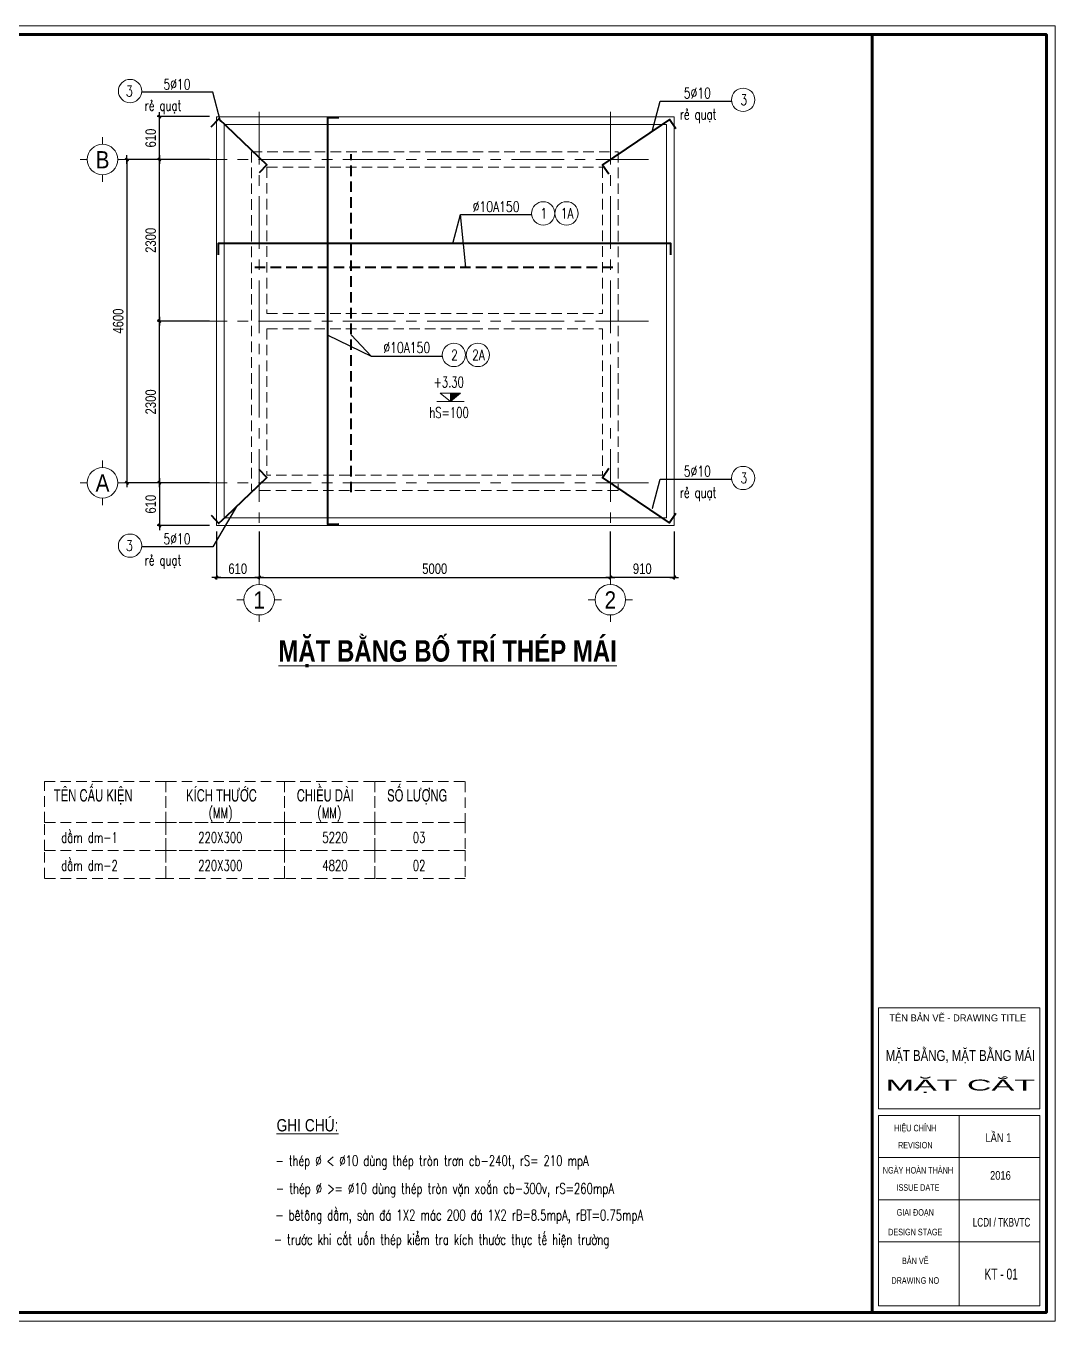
# Model space of a CAD drawing. Header units: millimetres. Extents: x 3293446 to 3468331, y 133678 to 182883.
# Drawn here: x 3359453 to 3374109, y 146016 to 164450 of the extents above; entities that cross this region are included whole.
import ezdxf
from ezdxf.enums import TextEntityAlignment as Align

# ---------------------------------------------------------------- set-up
doc = ezdxf.new("R2010")
doc.units = ezdxf.units.MM
doc.header["$LTSCALE"] = 600
doc.header["$MEASUREMENT"] = 0
doc.header["$PDMODE"] = 32
doc.linetypes.add('CENTER', pattern=[2, 1.25, -0.25, 0.25, -0.25])
doc.linetypes.add('HIDDEN', pattern=[0.375, 0.25, -0.125])
doc.layers.get('0').update_dxf_attribs({"lineweight": 0})
doc.layers.get('Defpoints').update_dxf_attribs({"lineweight": 0})
doc.layers.add('DIM', color=1, linetype='Continuous')
for name, color, linetype, lineweight in [('Khungten_LCDI', 7, 'Continuous', 5), ('KICHTHUOC', 8, 'Continuous', 20), ('LC Dim', 8, 'Continuous', 18), ('LC ISO', 153, 'Continuous', 13), ('LC MANH DUT', 35, 'HIDDEN', 5), ('LC Net dam2', 6, 'Continuous', 40), ('LC Net manh', 239, 'Continuous', 5), ('LC Net thay', 7, 'Continuous', 25), ('LC Text1', 3, 'Continuous', 20), ('LC Text2', 7, 'Continuous', 18), ('Text', 7, 'Continuous', 20), ('thay1', 63, 'Continuous', 18), ('truc', 76, 'CENTER', 9)]:
    doc.layers.add(name, color=color, linetype=linetype, lineweight=lineweight)
doc.styles.add('HOATBIF', font='hoatbif.shx', dxfattribs={"width": 0.8})
doc.styles.add('Khungten', font='VHAVAN.TTF', dxfattribs={"width": 0.9, "height": 5000})
doc.styles.add('LC 1', font='VHAVANB.TTF')
doc.styles.add('LC 2', font='VHARIALN.TTF', dxfattribs={"width": 0.7})
doc.styles.add('LC 3', font='vnsimli.shx', dxfattribs={"width": 0.75})
doc.styles.add('LC3', font='VHARIALB.TTF', dxfattribs={"width": 0.8})
doc.styles.add('T1', font='Vnsimli.shx', dxfattribs={"width": 0.8})
doc.styles.add('T2', font='VHARIAL.TTF', dxfattribs={"width": 0.8})
doc.styles.add('Title', font='VHBLACK.TTF', dxfattribs={"width": 0.8})
doc.dimstyles.new('1-100(1-50)', dxfattribs={"dimscale": 50, "dimtxt": 2.5, "dimasz": 0.35, "dimexe": 0.5, "dimexo": 0, "dimgap": 0.8, "dimtad": 1, "dimdec": 0, "dimzin": 0, "dimdsep": 46, "dimtxsty": 'HOATBIF', "dimblk1": 'DOT', "dimblk2": 'DOT', "dimsah": 1, "dimcen": -1, "dimdle": 1, "dimclrd": 256, "dimclre": 256, "dimclrt": 4, "dimadec": 3, "dimazin": 2, "dimtfac": 0.333333, "dimtdec": 0, "dimtix": 1, "dimtmove": 2, "dimatfit": 3, "dimldrblk": 'DOT', "dimfxl": 1, "dimtvp": 0.833333, "dimtolj": 1, "dimtzin": 0, "dimarcsym": 0})
doc.dimstyles.new('Copy of 1-100 (1- 60)', dxfattribs={"dimscale": 60, "dimtxt": 2.5, "dimasz": 0.35, "dimexe": 0.5, "dimexo": 0, "dimgap": 0.8, "dimtad": 1, "dimdec": 0, "dimzin": 0, "dimdsep": 46, "dimtxsty": 'HOATBIF', "dimblk1": 'DOT', "dimblk2": 'DOT', "dimsah": 1, "dimcen": -1, "dimdle": 1, "dimclrd": 256, "dimclre": 256, "dimclrt": 4, "dimadec": 3, "dimazin": 2, "dimtfac": 0.333333, "dimtdec": 0, "dimtix": 1, "dimtmove": 2, "dimatfit": 3, "dimldrblk": 'DOT', "dimfxl": 1, "dimtvp": 0.833333, "dimtolj": 1, "dimtzin": 0, "dimarcsym": 0})

# ---------------------------------------------------------------- blocks, each defined once
blk = doc.blocks.new('lcdi fix')
at = {"layer": 'Defpoints', "lineweight": 0}
blk.add_lwpolyline([(-1200, -14850), (-1200, 14850), (40800, 14850), (40800, -14850)], close=True, dxfattribs=at)
at = {"layer": 'Khungten_LCDI', "color": 5, "lineweight": 60}
blk.add_line((36600, 14650), (36600, -14650), dxfattribs=at)
at = {"layer": 'Khungten_LCDI', "color": 5, "lineweight": 25}
blk.add_line((40600, -14650), (40600, 14650), dxfattribs=at)
at = {"layer": 'Khungten_LCDI', "color": 9, "lineweight": 15}
for p, q in [((38600, -10133), (38600, -14500)), ((40450, -11100), (36750, -11100)), ((40450, -12067), (36750, -12067)), ((40450, -13033), (36750, -13033))]:
    blk.add_line(p, q, dxfattribs=at)
at = {"layer": 'Khungten_LCDI', "color": 5, "lineweight": 60}
blk.add_lwpolyline([(0, -14650), (0, 14650), (40600, 14650), (40600, -14650)], close=True, dxfattribs=at)
at = {"layer": 'Khungten_LCDI', "color": 9, "lineweight": 15}
for points in [[(36750, -9983), (40450, -9983), (40450, -7667), (36750, -7667)], [(36750, -14500), (40450, -14500), (40450, -10133), (36750, -10133)]]:
    blk.add_lwpolyline(points, close=True, dxfattribs=at)
at = {"color": 7, "style": 'Khungten'}
blk.add_text('tªn b¶n vÏ - drawing title', height=160, dxfattribs=at).set_placement((38566, -7977), align=Align.CENTER)
at = {"color": 7}
for s, height, style, width, p in [('hiÖu chØnh', 150, 'Khungten', 0.8, (37592, -10499)), ('revision', 150, 'Khungten', 0.8, (37592, -10891)), ('ngµy hoµn thµnh', 150, 'Khungten', 0.8, (37654, -11466)), ('issue date', 150, 'Khungten', 0.8, (37654, -11862)), ('giai ®o¹n', 150, 'Khungten', 0.8, (37592, -12433)), ('lcdi / tkBVTC', 200, 'Title', 0.7, (39571, -12684)), ('design stage', 150, 'Khungten', 0.8, (37592, -12883)), ('b¶n vÏ', 150, 'Khungten', 0.8, (37592, -13544)), ('drawing nO', 150, 'Khungten', 0.8, (37592, -13994))]:
    blk.add_text(s, height=height, dxfattribs=dict(at, style=style, width=width)).set_placement(p, align=Align.CENTER)
at = {"color": 7, "style": 'Khungten', "width": 0.8}
for tag, p in [('REVISION', (39499, -10746)), ('NGAYHT', (39546, -11609))]:
    blk.add_attdef(tag, text='', height=200, dxfattribs=at).set_placement(p, align=Align.CENTER)
at = {"layer": 'LC Text1', "style": 'Title', "width": 3.882085}
for tag, p, p2 in [('TENBANVE1', (36913, -8886), (40339, -8886)), ('TENBANVE2', (36913, -9562), (40339, -9562))]:
    blk.add_attdef(tag, text='', height=250, dxfattribs=at).set_placement(p, p2, align=Align.FIT)
at = {"layer": 'LC Text1', "style": 'Title', "width": 0.7}
blk.add_attdef('SOBANVE', text='', height=250, dxfattribs=at).set_placement((39562, -13896), align=Align.CENTER)
blk = doc.blocks.new('DOT')
at = {"layer": 'DIM'}
for p, q in [((-3, 0), (3, 0)), ((-1, -1), (1, 1))]:
    blk.add_line(p, q, dxfattribs=at)
blk.add_lwpolyline([(0.5, 1), (-1, -0.5), (-0.5, -1), (1, 0.5)], close=True, dxfattribs=at)
blk = doc.blocks.new('*D434')
at = {"layer": 'Defpoints', "color": 0, "transparency": 16777216}
for p in [(3361354, 160248), (3362069, 160248), (3362069, 157948)]:
    blk.add_point(p, dxfattribs=at)
at = {"layer": 'LC Dim', "lineweight": -2, "transparency": 16777216}
for p, q in [((3362069, 160248), (3361324, 160248)), ((3361354, 157969), (3361354, 160227)), ((3362069, 157948), (3361324, 157948))]:
    blk.add_line(p, q, dxfattribs=at)
at = {"layer": 'LC Dim', "lineweight": -2, "transparency": 16777216, "xscale": 21, "yscale": 21, "zscale": 21}
for p, rotation in [((3361354, 160248), 90), ((3361354, 157948), 270)]:
    blk.add_blockref('DOT', p, dxfattribs=dict(at, rotation=rotation))
at = {"layer": 'LC Dim', "color": 4, "transparency": 16777216, "insert": (3361231, 159098), "char_height": 150, "attachment_point": 5, "rotation": 90, "style": 'HOATBIF'}
blk.add_mtext('\\A1;2300', dxfattribs=at)
blk = doc.blocks.new('_Dot')
at = {"color": 0, "linetype": 'ByBlock', "lineweight": -2}
blk.add_line((-0.5, 0), (-1, 0), dxfattribs=at)
at = {"color": 0, "linetype": 'ByBlock', "const_width": 0.5}
blk.add_lwpolyline([(-0.25, 0, 1), (0.25, 0, 1)], format="xyb", close=True, dxfattribs=at)
blk = doc.blocks.new('*D435')
at = {"layer": 'Defpoints', "color": 0, "transparency": 16777216}
for p in [(3361354, 162548), (3362069, 162548), (3362069, 160248)]:
    blk.add_point(p, dxfattribs=at)
at = {"layer": 'LC Dim', "lineweight": -2, "transparency": 16777216}
for p, q in [((3362069, 162548), (3361324, 162548)), ((3361354, 160269), (3361354, 162527)), ((3362069, 160248), (3361324, 160248))]:
    blk.add_line(p, q, dxfattribs=at)
at = {"layer": 'LC Dim', "lineweight": -2, "transparency": 16777216, "xscale": 21, "yscale": 21, "zscale": 21}
for p, rotation in [((3361354, 162548), 90), ((3361354, 160248), 270)]:
    blk.add_blockref('DOT', p, dxfattribs=dict(at, rotation=rotation))
at = {"layer": 'LC Dim', "color": 4, "transparency": 16777216, "insert": (3361231, 161398), "char_height": 150, "attachment_point": 5, "rotation": 90, "style": 'HOATBIF'}
blk.add_mtext('\\A1;2300', dxfattribs=at)
blk = doc.blocks.new('*D436')
at = {"layer": 'Defpoints', "color": 0, "transparency": 16777216}
for p in [(3362069, 162548), (3360891, 157948), (3362069, 157948)]:
    blk.add_point(p, dxfattribs=at)
at = {"layer": 'LC Dim', "lineweight": -2, "transparency": 16777216}
for p, q in [((3362069, 162548), (3360861, 162548)), ((3360891, 162527), (3360891, 157969)), ((3362069, 157948), (3360861, 157948))]:
    blk.add_line(p, q, dxfattribs=at)
at = {"layer": 'LC Dim', "lineweight": -2, "transparency": 16777216, "xscale": 21, "yscale": 21, "zscale": 21}
for p, rotation in [((3360891, 162548), 90), ((3360891, 157948), 270)]:
    blk.add_blockref('DOT', p, dxfattribs=dict(at, rotation=rotation))
at = {"layer": 'LC Dim', "color": 4, "transparency": 16777216, "insert": (3360768, 160248), "char_height": 150, "attachment_point": 5, "rotation": 90, "style": 'HOATBIF'}
blk.add_mtext('\\A1;4600', dxfattribs=at)
blk = doc.blocks.new('*D437')
at = {"layer": 'Defpoints', "color": 0, "transparency": 16777216}
for p in [(3361354, 163158), (3362069, 163158), (3362069, 162548)]:
    blk.add_point(p, dxfattribs=at)
at = {"layer": 'DIM', "lineweight": -2, "transparency": 16777216}
for p, q in [((3362069, 163158), (3361324, 163158)), ((3361354, 162569), (3361354, 163137)), ((3362069, 162548), (3361324, 162548))]:
    blk.add_line(p, q, dxfattribs=at)
at = {"layer": 'DIM', "lineweight": -2, "transparency": 16777216, "xscale": 21, "yscale": 21, "zscale": 21}
for p, rotation in [((3361354, 163158), 90), ((3361354, 162548), 270)]:
    blk.add_blockref('DOT', p, dxfattribs=dict(at, rotation=rotation))
at = {"layer": 'DIM', "color": 4, "transparency": 16777216, "insert": (3361231, 162853), "char_height": 150, "attachment_point": 5, "rotation": 90, "style": 'HOATBIF'}
blk.add_mtext('\\A1;610', dxfattribs=at)
blk = doc.blocks.new('*D438')
at = {"layer": 'Defpoints', "color": 0, "transparency": 16777216}
for p in [(3362069, 157948), (3361354, 157338), (3362069, 157338)]:
    blk.add_point(p, dxfattribs=at)
at = {"layer": 'LC Dim', "lineweight": -2, "transparency": 16777216}
for p, q in [((3362069, 157948), (3361324, 157948)), ((3361354, 157927), (3361354, 157359)), ((3362069, 157338), (3361324, 157338))]:
    blk.add_line(p, q, dxfattribs=at)
at = {"layer": 'LC Dim', "lineweight": -2, "transparency": 16777216, "xscale": 21, "yscale": 21, "zscale": 21}
for p, rotation in [((3361354, 157948), 90), ((3361354, 157338), 270)]:
    blk.add_blockref('DOT', p, dxfattribs=dict(at, rotation=rotation))
at = {"layer": 'LC Dim', "color": 4, "transparency": 16777216, "insert": (3361231, 157643), "char_height": 150, "attachment_point": 5, "rotation": 90, "style": 'HOATBIF'}
blk.add_mtext('\\A1;610', dxfattribs=at)
blk = doc.blocks.new('TTRUC')
at = {"layer": 'LC ISO'}
for p, q in [((0, 6.95), (0, 10.13)), ((-6.95, 0), (-10.13, 0)), ((6.95, 0), (10.13, 0)), ((0, -6.95), (0, -10.13))]:
    blk.add_line(p, q, dxfattribs=at)
at = {"layer": 'LC Net manh'}
blk.add_circle((0, 0), 6.95, dxfattribs=at)
blk = doc.blocks.new('*D439')
at = {"layer": 'Defpoints', "color": 0, "transparency": 16777216}
for p in [(3362775, 157255), (3367775, 157255), (3367775, 156600)]:
    blk.add_point(p, dxfattribs=at)
at = {"layer": 'LC Dim', "lineweight": -2, "transparency": 16777216}
for p, q in [((3362775, 157255), (3362775, 156570)), ((3367775, 157255), (3367775, 156570)), ((3362796, 156600), (3367754, 156600))]:
    blk.add_line(p, q, dxfattribs=at)
at = {"layer": 'LC Dim', "lineweight": -2, "transparency": 16777216, "xscale": 21, "yscale": 21, "zscale": 21, "rotation": 180}
blk.add_blockref('DOT', (3362775, 156600), dxfattribs=at)
at = {"layer": 'LC Dim', "lineweight": -2, "transparency": 16777216, "xscale": 21, "yscale": 21, "zscale": 21}
blk.add_blockref('DOT', (3367775, 156600), dxfattribs=at)
at = {"layer": 'LC Dim', "color": 4, "transparency": 16777216, "insert": (3365275, 156723), "char_height": 150, "attachment_point": 5, "style": 'HOATBIF'}
blk.add_mtext('\\A1;5000', dxfattribs=at)
blk = doc.blocks.new('*D440')
at = {"layer": 'Defpoints', "color": 0, "transparency": 16777216}
for p in [(3362165, 157255), (3362775, 157255), (3362775, 156600)]:
    blk.add_point(p, dxfattribs=at)
at = {"layer": 'LC Dim', "lineweight": -2, "transparency": 16777216}
for p, q in [((3362165, 157255), (3362165, 156570)), ((3362775, 157255), (3362775, 156570)), ((3362186, 156600), (3362754, 156600))]:
    blk.add_line(p, q, dxfattribs=at)
at = {"layer": 'LC Dim', "lineweight": -2, "transparency": 16777216, "xscale": 21, "yscale": 21, "zscale": 21, "rotation": 180}
blk.add_blockref('DOT', (3362165, 156600), dxfattribs=at)
at = {"layer": 'LC Dim', "lineweight": -2, "transparency": 16777216, "xscale": 21, "yscale": 21, "zscale": 21}
blk.add_blockref('DOT', (3362775, 156600), dxfattribs=at)
at = {"layer": 'LC Dim', "color": 4, "transparency": 16777216, "insert": (3362470, 156723), "char_height": 150, "attachment_point": 5, "style": 'HOATBIF'}
blk.add_mtext('\\A1;610', dxfattribs=at)
blk = doc.blocks.new('*D441')
at = {"layer": 'Defpoints', "color": 0, "transparency": 16777216}
for p in [(3367775, 157255), (3368685, 157255), (3367775, 156600)]:
    blk.add_point(p, dxfattribs=at)
at = {"layer": 'LC Dim', "lineweight": -2, "transparency": 16777216}
for p, q in [((3367775, 157255), (3367775, 156570)), ((3368685, 157255), (3368685, 156570)), ((3368664, 156600), (3367796, 156600))]:
    blk.add_line(p, q, dxfattribs=at)
at = {"layer": 'LC Dim', "lineweight": -2, "transparency": 16777216, "xscale": 21, "yscale": 21, "zscale": 21, "rotation": 180}
blk.add_blockref('DOT', (3367775, 156600), dxfattribs=at)
at = {"layer": 'LC Dim', "lineweight": -2, "transparency": 16777216, "xscale": 21, "yscale": 21, "zscale": 21}
blk.add_blockref('DOT', (3368685, 156600), dxfattribs=at)
at = {"layer": 'LC Dim', "color": 4, "transparency": 16777216, "insert": (3368230, 156723), "char_height": 150, "attachment_point": 5, "style": 'HOATBIF'}
blk.add_mtext('\\A1;910', dxfattribs=at)
blk = doc.blocks.new('TIEUDE1')
at = {"layer": 'LC Text2', "color": 7, "style": 'LC 1'}
blk.add_attdef('TIªU§Ò', text='', height=5, dxfattribs=at).set_placement((0, 0), align=Align.BOTTOM_CENTER)
blk.add_attdef('TL', text='', height=3, dxfattribs=at).set_placement((0, -2), align=Align.TOP_CENTER)
blk = doc.blocks.new('Caodo1')
at = {"layer": 'LC Text1'}
blk.add_hatch(color=4, dxfattribs=at).paths.add_polyline_path([(0, 200), (0, 0), (243, 200)])
at = {"layer": 'LC Text1', "color": 4}
for p, q in [((324, 0), (-324, 0)), ((0, 0), (0, 200))]:
    blk.add_line(p, q, dxfattribs=at)
blk.add_lwpolyline([(-243, 200), (243, 200), (0, 0), (0, 0)], close=True, dxfattribs=at)
at = {"layer": 'LC Text1', "color": 4, "style": 'T1', "width": 0.8}
blk.add_attdef('%%P0,00', text='', height=250, dxfattribs=at).set_placement((-39, 460), align=Align.MIDDLE_CENTER)

msp = doc.modelspace()

# ---------------------------------------------------------------- linework, layer by layer
at = {"layer": 'LC MANH DUT'}
for p, q in [((3362665.5, 162657.6), (3367885.5, 162657.6)), ((3362665.5, 162657.6), (3362665.5, 157837.6)), ((3367885.5, 162657.6), (3367885.5, 157837.6)), ((3362885.5, 162437.6), (3367665.5, 162437.6)), ((3362885.5, 162437.6), (3362885.5, 160357.6)), ((3367665.5, 162437.6), (3367665.5, 160357.6)), ((3362885.5, 160357.6), (3367665.5, 160357.6)), ((3362885.5, 160137.6), (3367665.5, 160137.6)), ((3362885.5, 160137.6), (3362885.5, 158057.6)), ((3367665.5, 160137.6), (3367665.5, 158057.6)), ((3367665.5, 158057.6), (3362885.5, 158057.6)), ((3367885.5, 157837.6), (3362665.5, 157837.6))]:
    msp.add_line(p, q, dxfattribs=at)
for points in [[(3359719.1, 153695), (3361447.7, 153695), (3361447.7, 153111.8), (3359719.1, 153111.8)], [(3361447.7, 153695), (3363135.6, 153695), (3363135.6, 153111.8), (3361447.7, 153111.8)], [(3363135.6, 153695), (3364422.6, 153695), (3364422.6, 153111.8), (3363135.6, 153111.8)], [(3364422.6, 153695), (3365709.7, 153695), (3365709.7, 153111.8), (3364422.6, 153111.8)], [(3359719.1, 153111.8), (3361447.7, 153111.8), (3361447.7, 152713.6), (3359719.1, 152713.6)], [(3361447.7, 153111.8), (3363135.6, 153111.8), (3363135.6, 152713.6), (3361447.7, 152713.6)], [(3363135.6, 153111.8), (3364422.6, 153111.8), (3364422.6, 152713.6), (3363135.6, 152713.6)], [(3364422.6, 153111.8), (3365709.7, 153111.8), (3365709.7, 152713.6), (3364422.6, 152713.6)], [(3359719.1, 152713.6), (3361447.7, 152713.6), (3361447.7, 152315.4), (3359719.1, 152315.4)], [(3361447.7, 152713.6), (3363135.6, 152713.6), (3363135.6, 152315.4), (3361447.7, 152315.4)], [(3363135.6, 152713.6), (3364422.6, 152713.6), (3364422.6, 152315.4), (3363135.6, 152315.4)], [(3364422.6, 152713.6), (3365709.7, 152713.6), (3365709.7, 152315.4), (3364422.6, 152315.4)]]:
    msp.add_lwpolyline(points, close=True, dxfattribs=at)
at = {"layer": 'LC Net dam2', "linetype": 'HIDDEN'}
for p, q in [((3364086.6, 157812), (3364086.6, 162626.3)), ((3362711, 161016.7), (3367858.1, 161016.7))]:
    msp.add_line(p, q, dxfattribs=at)
at = {"layer": 'LC Net dam2', "ltscale": 2}
for points in [[(3363910.3, 163142), (3363750.3, 163142), (3363749.9, 162623.5), (3363749.9, 162482.7), (3363749.9, 157358), (3363909.9, 157360.5)], [(3362089.7, 163011), (3362200, 163126.9), (3362202.1, 163124.9), (3362304.1, 163027.8), (3362885.5, 162474.6), (3362775.2, 162358.7)], [(3368709.6, 162985.1), (3368620.2, 163117.8), (3368617.8, 163116.2), (3368501, 163037.5), (3367665.5, 162474.6), (3367754.9, 162341.9)], [(3368636.7, 161193.1), (3368636.7, 161353.1), (3367470, 161353.5), (3367329.2, 161353.5), (3362189.3, 161353.5), (3362189.3, 161193.5)], [(3362089.7, 157484.3), (3362200, 157368.4), (3362202.1, 157370.4), (3362304.1, 157467.5), (3362885.5, 158020.7), (3362775.2, 158136.6)], [(3368709.6, 157510.1), (3368620.2, 157377.5), (3368617.8, 157379.1), (3368501, 157457.8), (3367665.5, 158020.7), (3367754.9, 158153.4)]]:
    msp.add_lwpolyline(points, dxfattribs=at)
at = {"layer": 'LC Text2', "ltscale": 100}
for centre in [(3360935.9, 163522.1), (3369665.9, 163397.6), (3366819.9, 161781.6), (3367151.4, 161781.6), (3365547.9, 159766.1), (3365888.4, 159766.1), (3369665.9, 158015.1), (3360935.9, 157052.1)]:
    msp.add_circle(centre, 166, dxfattribs=at)
at = {"layer": 'thay1'}
for points in [[(3362165.5, 157337.6), (3368685.5, 157337.6), (3368685.5, 163157.6), (3362165.5, 163157.6)], [(3362275.5, 157447.6), (3368575.5, 157447.6), (3368575.5, 163047.6), (3362275.5, 163047.6)]]:
    msp.add_lwpolyline(points, close=True, dxfattribs=at)
at = {"layer": 'truc'}
for p, q in [((3362775.5, 163225.7), (3362775.5, 157333.7)), ((3367775.5, 163225.7), (3367775.5, 157333.7)), ((3368317.5, 162547.6), (3361830.5, 162547.6)), ((3368317.5, 160247.6), (3361830.5, 160247.6)), ((3368317.5, 157947.6), (3361830.5, 157947.6))]:
    msp.add_line(p, q, dxfattribs=at)

# ---------------------------------------------------------------- block references
at = {"layer": 'KICHTHUOC'}
ref = msp.add_blockref('Caodo1', (3365497.7, 159104.5), dxfattribs=dict(at, xscale=0.6, yscale=0.6, zscale=0.6))
ref.add_attrib('%%P0,00', '+3.30', dxfattribs={"layer": 'Text', "height": 150, "style": 'T1', "width": 0.7}).set_placement((3365474.3, 159380.2), align=Align.MIDDLE_CENTER)
at = {"layer": 'LC ISO', "xscale": 31.2766291057588, "yscale": 31.2766291057588, "zscale": 31.2766291057588}
for p in [(3360544.6, 162547.6), (3360544.6, 157947.6), (3362775.5, 156282.8), (3367775.5, 156282.8)]:
    msp.add_blockref('TTRUC', p, dxfattribs=at)
at = {"layer": 'LC Net thay'}
ref = msp.add_blockref('lcdi fix', (3348785.7, 155232.7), dxfattribs=dict(at, xscale=0.6206639722545443, yscale=0.6206639722545443, zscale=0.6206639722545443))
ref.add_attrib('TENBANVE2', 'mÆt c¾t', dxfattribs={"layer": 'LC Text1', "height": 155.17, "style": 'Title', "width": 1.93928}).set_placement((3371696, 149297.6), (3373822.7, 149297.6), align=Align.FIT)
ref.add_attrib('NGAYHT', '2016', dxfattribs={"layer": 'LC Text1', "height": 124.13, "style": 'Khungten', "width": 0.8}).set_placement((3373330.5, 148027.2), align=Align.CENTER)
ref.add_attrib('REVISION', 'lÇn 1', dxfattribs={"layer": 'LC Text1', "height": 124.13, "style": 'Khungten', "width": 0.8}).set_placement((3373301.1, 148562.9), align=Align.CENTER)
ref.add_attrib('SOBANVE', 'kt - 01', dxfattribs={"layer": 'LC Text1', "height": 155.17, "style": 'Title', "width": 0.7}).set_placement((3373340.4, 146607.8), align=Align.CENTER)
ref.add_attrib('TENBANVE1', 'mÆt b»ng, mÆt b»ng m¸i', dxfattribs={"layer": 'LC Text1', "height": 155.166, "style": 'Title', "width": 0.649188}).set_placement((3371696, 149717.6), (3373822.7, 149717.6), align=Align.FIT)
at = {"layer": 'LC Text2'}
ref = msp.add_blockref('TIEUDE1', (3365458.4, 155309.2), dxfattribs=dict(at, xscale=62.06639722556326, yscale=62.06639722556326, zscale=62.06639722556326))
ref.add_attrib('TIªU§Ò', '%%UmÆt b»ng Bè TRÝ thÐp m¸i', dxfattribs={"color": 7, "height": 305.641, "style": 'LC3', "width": 0.8}).set_placement((3365458.4, 155309.2), align=Align.BOTTOM_CENTER)

# ---------------------------------------------------------------- texts
at = {"layer": 'LC Text1', "color": 3, "style": 'LC 3', "width": 0.7}
for s, p in [('rÎ qu¹t', (3361144.5, 163241.4)), ('rÎ qu¹t', (3368764.8, 163116.9)), ('hS=100', (3365197.1, 158871.4)), ('rÎ qu¹t', (3368764.8, 157734.4)), ('rÎ qu¹t', (3361144.5, 156771.4)), ('(MM)', (3362054.5, 153174.8)), ('(MM)', (3363602.9, 153174.8)), ('dÇm dm-1', (3359956.5, 152823.9)), ('220X300', (3361907.7, 152823.9)), ('5220', (3363675.1, 152823.9)), ('03', (3364962.1, 152823.9)), ('dÇm dm-2', (3359956.5, 152425.7)), ('220X300', (3361907.7, 152425.7)), ('4820', (3363675.1, 152425.7)), ('02', (3364962.1, 152425.7)), ('- thÐp %%C < %%C10 dïng thÐp trßn tr¬n cb-240t, rS= 210 mpA', (3363007.3, 148223.9)), ('- thÐp %%C >= %%C10 dïng thÐp trßn vÆn xo¾n cb-300v, rS=260mpA', (3363013.6, 147827.5)), ('- bªt«ng dÇm, sµn ®¸ 1X2 m¸c 200 ®¸ 1X2 rB=8.5mpA, rBT=0.75mpA', (3363006, 147449.7)), ('- tr\xadíc khi c¾t uèn thÐp kiÓm tra kÝch th\xadíc thùc tÕ hiÖn tr\xadêng', (3362982.7, 147102.2))]:
    msp.add_text(s, height=150, dxfattribs=at).set_placement(p)
at = {"layer": 'LC Text1', "ltscale": 0.2, "style": 'LC 1', "width": 0.9}
for s, p in [('b', (3360544.6, 162348.4)), ('a', (3360544.6, 157748.4)), ('1', (3362775.5, 156083.6)), ('2', (3367775.5, 156083.6))]:
    msp.add_text(s, height=244.9, dxfattribs=at).set_placement(p, align=Align.BOTTOM_CENTER)
at = {"layer": 'LC Text2', "linetype": 'ByBlock', "style": 'LC 3', "width": 0.75}
for s, p in [('5%%C10', (3361411, 163543)), ('5%%C10', (3368821.1, 163418.5)), ('%%C10A150', (3365816.1, 161802.5)), ('%%C10A150', (3364544.1, 159796)), ('5%%C10', (3368821.1, 158036)), ('5%%C10', (3361411, 157073))]:
    msp.add_text(s, height=150, dxfattribs=at).set_placement(p)
for s, p in [('3', (3360926.5, 163522.1)), ('3', (3369675.2, 163397.6)), ('1', (3366829.2, 161781.6)), ('1A', (3367160.7, 161781.6)), ('3', (3369675.2, 158015.1)), ('3', (3360926.5, 157052.1))]:
    msp.add_text(s, height=150, dxfattribs=at).set_placement(p, align=Align.MIDDLE_CENTER)
at = {"layer": 'LC Text2', "ltscale": 100, "style": 'LC 3', "width": 0.75}
for s, p in [('2', (3365557.3, 159766.1)), ('2A', (3365897.8, 159766.1))]:
    msp.add_text(s, height=150, dxfattribs=at).set_placement(p, align=Align.MIDDLE_CENTER)
at = {"layer": 'LC Text2', "lineweight": -2, "style": 'LC 2', "width": 0.8}
for s, p in [('tªn cÊu kiÖn', (3359851.3, 153411.3)), ('kÝch th\xadíc', (3361734, 153411.3)), ('chiÒu dµi', (3363310.6, 153411.3)), ('sè l\xadîng', (3364597.6, 153411.3))]:
    msp.add_text(s, height=175, dxfattribs=at).set_placement(p)
at = {"layer": 'LC Text2', "style": 'T2', "width": 0.8}
msp.add_text('%%UGHI CHó:', height=175, dxfattribs=at).set_placement((3363023.2, 148715.6))

# ---------------------------------------------------------------- dimensions: what is measured, and where the dimension line sits
at = {"layer": 'DIM'}
dim = msp.add_linear_dim(base=(3361354, 163157.6), p1=(3362069.5, 162547.6), p2=(3362069.5, 163157.6), angle=90, dimstyle='Copy of 1-100 (1- 60)', dxfattribs=at)
dim.commit()
dim.dimension.update_dxf_attribs({"geometry": '*D437', "text_midpoint": (3361231, 162852.6)})
at = {"layer": 'LC Dim'}
for base, p1, p2, angle, picture, middle in [((3360891.5, 157947.6), (3362069.5, 162547.6), (3362069.5, 157947.6), 90, '*D436', (3360768.5, 160247.6)), ((3361354, 162547.6), (3362069.5, 160247.6), (3362069.5, 162547.6), 90, '*D435', (3361231, 161397.6)), ((3361354, 160247.6), (3362069.5, 157947.6), (3362069.5, 160247.6), 90, '*D434', (3361231, 159097.6)), ((3361354, 157337.6), (3362069.5, 157947.6), (3362069.5, 157337.6), 270, '*D438', (3361231, 157642.6))]:
    dim = msp.add_linear_dim(base=base, p1=p1, p2=p2, angle=angle, dimstyle='Copy of 1-100 (1- 60)', dxfattribs=at)
    dim.commit()
    dim.dimension.update_dxf_attribs({"geometry": picture, "text_midpoint": middle})
for base, p1, p2, picture, middle in [((3362775.5, 156599.7), (3362165.5, 157254.7), (3362775.5, 157254.7), '*D440', (3362470.5, 156722.7)), ((3367775.5, 156599.7), (3362775.5, 157254.7), (3367775.5, 157254.7), '*D439', (3365275.5, 156722.7)), ((3367775.5, 156599.7), (3368685.5, 157254.7), (3367775.5, 157254.7), '*D441', (3368230.5, 156722.7))]:
    dim = msp.add_linear_dim(base=base, p1=p1, p2=p2, dimstyle='Copy of 1-100 (1- 60)', dxfattribs=at)
    dim.commit()
    dim.dimension.update_dxf_attribs({"geometry": picture, "text_midpoint": middle})

# ---------------------------------------------------------------- leaders
for points in [[(3362225.3, 163091), (3362114.7, 163505), (3361105.6, 163505)], [(3368376.5, 162966.5), (3368487.1, 163380.5), (3369496.1, 163380.5)], [(3365530.5, 161350.5), (3365641.1, 161764.5), (3366650.1, 161764.5)], [(3363754.6, 160048.7), (3364369.1, 159749), (3365045.1, 159749)], [(3364087.6, 160048.7), (3364369.1, 159749), (3365378.1, 159749)], [(3368376.5, 157584), (3368487.1, 157998), (3369496.1, 157998)], [(3362452.3, 157608.5), (3362114.7, 157035), (3361105.6, 157035)]]:
    msp.add_leader(points, dimstyle='1-100(1-50)', override={"dimlfac": 0.4}, dxfattribs=at)
at = {"layer": 'LC Text2'}
msp.add_leader([(3365715.6, 161016.7), (3365641.1, 161764.5)], dimstyle='Copy of 1-100 (1- 60)', override={"dimgap": 0.8, "dimtad": 0}, dxfattribs=at)

doc.saveas('drawing.dxf')
